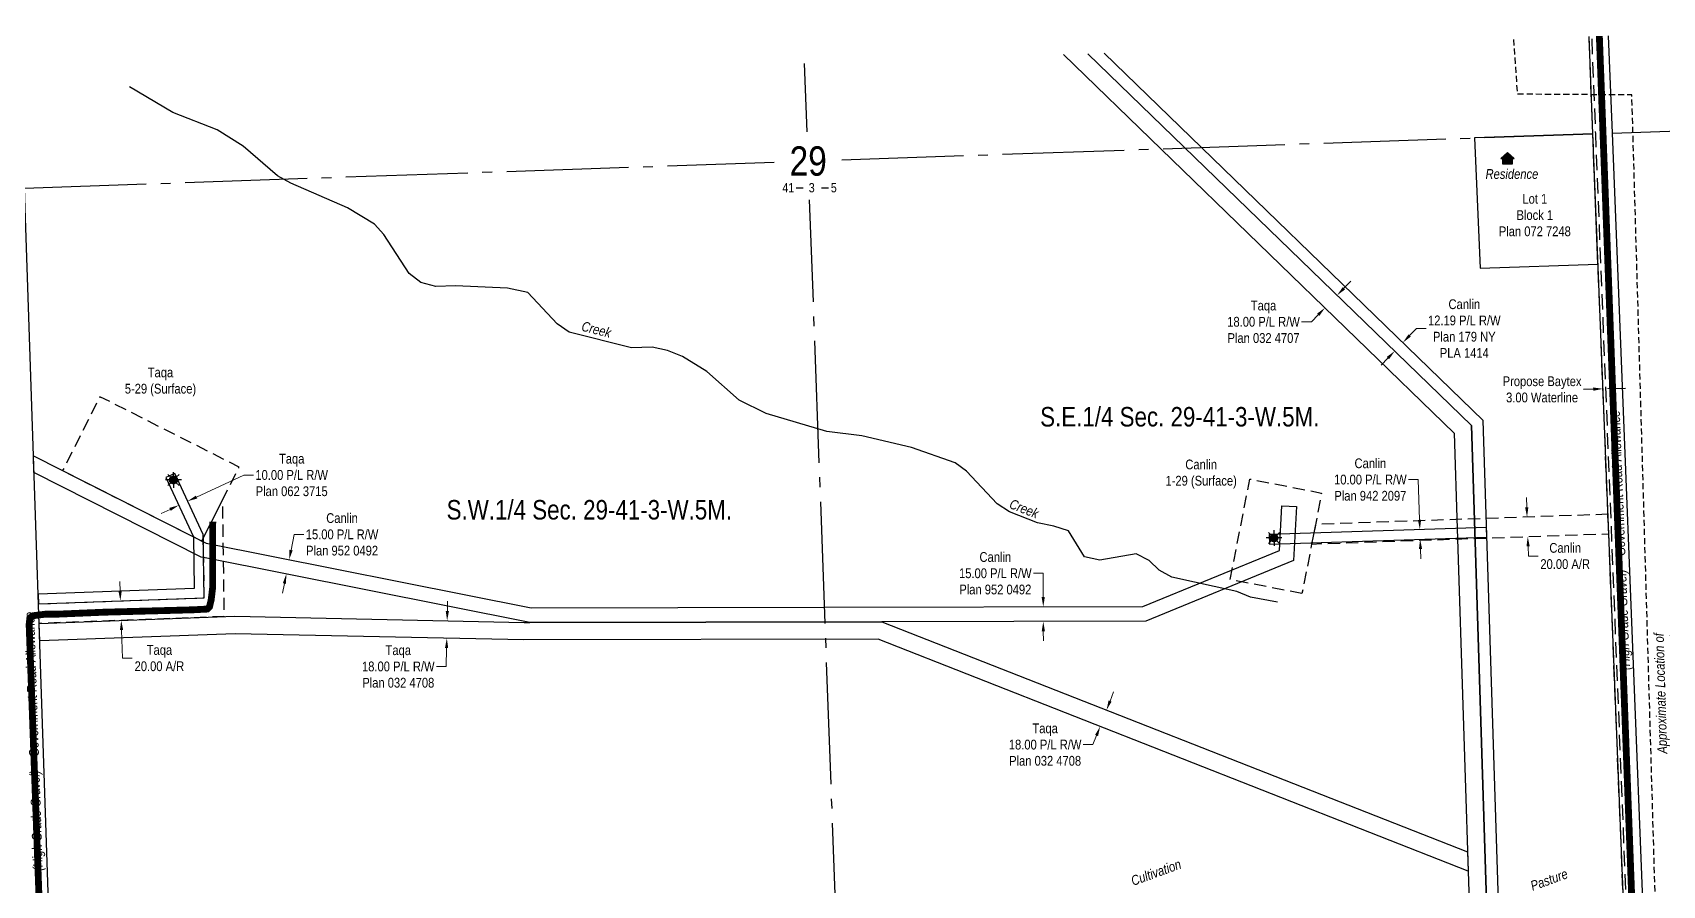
# Model space of a CAD drawing. Extents: x 670596 to 678189, y 5824540 to 5827409.
# Drawn here: x 675621 to 677293, y 5825724 to 5826599 of the extents above; entities that cross this region are included whole.
import ezdxf
from ezdxf.enums import TextEntityAlignment as Align

# ---------------------------------------------------------------- set-up
doc = ezdxf.new("R2010")
doc.units = 0
doc.header["$LTSCALE"] = 5
doc.header["$PDMODE"] = 35
doc.header["$PDSIZE"] = 5
for name, pattern in [('foc-ACCESSROAD', [3.75, 2.5, -1.25]), ('foc-QUARTERLINE', [33, 25, -3, 2, -3]), ('HIDDEN2', [4.7625, 3.175, -1.5875]), ('UG_PIPE', [1.875, 1.25, -0.625])]:
    doc.linetypes.add(name, pattern=pattern)
doc.layers.get('Defpoints').update_dxf_attribs({"color": 9})
for name, color, linetype in [('10', 1, 'Continuous'), ('9', 3, 'Continuous'), ('AS-PIPE-UG', 44, 'UG_PIPE'), ('AS-RESIDENCE', 14, 'Continuous'), ('AS-ROADS', 254, 'Continuous'), ('C-SYMBOL', 7, 'Continuous'), ('F-AR', 190, 'foc-ACCESSROAD'), ('F-RW', 190, 'Continuous'), ('F-WS-S', 8, 'Continuous'), ('L-QSEC', 8, 'foc-QUARTERLINE'), ('L-ROAD-T', 7, 'Continuous'), ('L-SEC', 7, 'Continuous'), ('L-SECLBL', 7, 'Continuous'), ('L-TITLEDB', 4, 'Continuous'), ('L-TITLEDB-T', 4, 'Continuous'), ('T-EXISTING RTF', 220, 'HIDDEN2'), ('T-EXISTING RTF-T', 220, 'Continuous'), ('T-WATER', 160, 'Continuous'), ('T-WATER-T', 170, 'Continuous')]:
    doc.layers.add(name, color=color, linetype=linetype)
for name, color, linetype, lineweight in [('F-AR-T', 190, 'Continuous', 9), ('F-RW-T', 190, 'Continuous', 9), ('F-WS-T', 190, 'Continuous', 9), ('T-TEXT', 48, 'Continuous', 18)]:
    doc.layers.add(name, color=color, linetype=linetype, lineweight=lineweight)
doc.styles.add('175L', font='ARIALN.TTF', dxfattribs={"height": 20})
doc.styles.add('80CG', font='ARIALN.TTF', dxfattribs={"height": 10})
doc.styles.add('80L', font='ARIALN.TTF', dxfattribs={"height": 10})
doc.styles.add('80LS', font='ARIALNI.TTF', dxfattribs={"height": 10})
doc.styles.add('foc-LtypeFont', font='ARIALN.TTF', dxfattribs={"height": 7.35})
doc.styles.add('SIMPLEX', font='ARIALN.TTF')
doc.linetypes.add('foc-TOPO-flowdirection-NOLINE', pattern='A,0,[">",foc-LtypeFont,S=0.3,R=0,X=0,Y=-0.945],-20,[">",foc-LtypeFont,S=0.3,R=0,X=0,Y=-0.945],0', length=20)
doc.dimstyles.new('Compass 5 000', dxfattribs={"dimscale": 5, "dimtxt": 9, "dimasz": 2, "dimexe": 0.2, "dimexo": 0.0625, "dimgap": 0.5, "dimtad": 0, "dimtih": 1, "dimtoh": 1, "dimzin": 0, "dimdsep": 46, "dimtxsty": '80CG', "dimcen": 0.1, "dimse1": 1, "dimse2": 1, "dimclrd": 256, "dimclrt": 256, "dimaunit": 1, "dimadec": 4, "dimazin": 0, "dimtfac": 0.06, "dimtofl": 0, "dimtmove": 0, "dimatfit": 1, "dimfxl": 0.2, "dimtolj": 1, "dimtzin": 0, "dimlwd": -1, "dimarcsym": 0})

# ---------------------------------------------------------------- blocks, each defined once
blk = doc.blocks.new('L-SECLBL')
at = {"layer": '9', "color": 7}
for p, q in [((-5.1, -27.8), (-12.3, -27.8)), ((20.7, -27.8), (13.5, -27.8))]:
    blk.add_line(p, q, dxfattribs=at)
at = {"layer": '10', "color": 2, "style": 'SIMPLEX'}
blk.add_attdef('SEC', text='', height=30, dxfattribs=at).set_placement((0, 0), align=Align.MIDDLE)
at = {"layer": '10', "color": 5, "style": '80L'}
blk.add_attdef('TWP', text='', height=9.5, dxfattribs=at).set_placement((-14.4, -27.4), align=Align.MIDDLE_RIGHT)
blk.add_attdef('RGE', text='', height=9.5, dxfattribs=at).set_placement((3.6, -27.4), align=Align.MIDDLE_CENTER)
blk.add_attdef('MER', text='', height=9.5, dxfattribs=at).set_placement((23.2, -27.4), align=Align.MIDDLE_LEFT)
blk = doc.blocks.new('*D47')
at = {"layer": 'Defpoints', "color": 0, "transparency": 16777216}
for p in [(675870.7, 5826061), (675883.9, 5826058.4), (675867.7, 5826046.3)]:
    blk.add_point(p, dxfattribs=at)
at = {"layer": 'F-RW-T', "transparency": 16777216}
for p, q in [((675885.9, 5826068.2), (675889.1, 5826084.3)), ((675889.1, 5826084.3), (675899.1, 5826084.3)), ((675879.1, 5826033.9), (675877.1, 5826024))]:
    blk.add_line(p, q, dxfattribs=at)
for points in [[(675884.2, 5826068.5), (675887.5, 5826067.8), (675883.9, 5826058.4)], [(675877.4, 5826034.2), (675880.7, 5826033.5), (675881, 5826043.7)]]:
    blk.add_solid(points, dxfattribs=at)
at = {"layer": 'F-RW-T', "transparency": 16777216, "insert": (675938.2, 5826084.3), "char_height": 10, "attachment_point": 5, "style": '80CG'}
blk.add_mtext('\\A1;Canlin\\P15.00 P/L R/W\\PPlan 952 0492', dxfattribs=at)
blk = doc.blocks.new('*D48')
at = {"layer": 'Defpoints', "color": 0, "transparency": 16777216}
for p in [(676650.8, 5826010), (676657.7, 5826010), (676650.8, 5825995)]:
    blk.add_point(p, dxfattribs=at)
at = {"layer": 'F-RW-T', "transparency": 16777216}
for p, q in [((676657.6, 5826044.4), (676647.6, 5826044.4)), ((676657.7, 5826020), (676657.6, 5826044.4)), ((676657.7, 5825985), (676657.8, 5825975))]:
    blk.add_line(p, q, dxfattribs=at)
for points in [[(676659.3, 5826020.1), (676656, 5826020), (676657.7, 5826010)], [(676659.4, 5825985), (676656.1, 5825985), (676657.7, 5825995)]]:
    blk.add_solid(points, dxfattribs=at)
at = {"layer": 'F-RW-T', "transparency": 16777216, "insert": (676608.5, 5826044.4), "char_height": 10, "attachment_point": 5, "style": '80CG'}
blk.add_mtext('\\A1;Canlin\\P15.00 P/L R/W\\PPlan 952 0492', dxfattribs=at)
blk = doc.blocks.new('*D50')
at = {"layer": 'Defpoints', "color": 0, "transparency": 16777216}
for p in [(675777.1, 5826124.2), (675768.1, 5826120), (675779.8, 5826118.4)]:
    blk.add_point(p, dxfattribs=at)
at = {"layer": 'F-RW-T', "transparency": 16777216}
for p, q in [((675788.9, 5826122.6), (675837.4, 5826145.2)), ((675837.4, 5826145.2), (675847.4, 5826145.2)), ((675761.7, 5826110), (675752.6, 5826105.8))]:
    blk.add_line(p, q, dxfattribs=at)
for points in [[(675788.2, 5826124.1), (675789.6, 5826121.1), (675779.8, 5826118.4)], [(675761, 5826111.5), (675762.4, 5826108.5), (675770.7, 5826114.2)]]:
    blk.add_solid(points, dxfattribs=at)
at = {"layer": 'F-RW-T', "transparency": 16777216, "insert": (675886.5, 5826145.2), "char_height": 10, "attachment_point": 5, "style": '80CG'}
blk.add_mtext('\\A1;Taqa\\P10.00 P/L R/W\\PPlan 062 3715', dxfattribs=at)
blk = doc.blocks.new('*D53')
at = {"layer": 'Defpoints', "color": 0, "transparency": 16777216}
for p in [(676052.1, 5825995.7), (676045.7, 5825977.8), (676051.7, 5825977.7)]:
    blk.add_point(p, dxfattribs=at)
at = {"layer": 'F-RW-T', "transparency": 16777216}
for p, q in [((676046.3, 5826005.8), (676046.5, 5826015.8)), ((676045.4, 5825967.8), (676045, 5825948.8)), ((676045, 5825948.8), (676035, 5825948.8))]:
    blk.add_line(p, q, dxfattribs=at)
for points in [[(676044.6, 5826005.8), (676047.9, 5826005.7), (676046, 5825995.8)], [(676043.8, 5825967.8), (676047.1, 5825967.8), (676045.7, 5825977.8)]]:
    blk.add_solid(points, dxfattribs=at)
at = {"layer": 'F-RW-T', "transparency": 16777216, "insert": (675995.9, 5825948.8), "char_height": 10, "attachment_point": 5, "style": '80CG'}
blk.add_mtext('\\A1;Taqa\\P18.00 P/L R/W\\PPlan 032 4708', dxfattribs=at)
blk = doc.blocks.new('*D54')
at = {"layer": 'Defpoints', "color": 0, "transparency": 16777216}
for p in [(676716, 5825887.3), (676735.2, 5825899.1), (676728.6, 5825882.4)]:
    blk.add_point(p, dxfattribs=at)
at = {"layer": 'F-RW-T', "transparency": 16777216}
for p, q in [((676726.2, 5825913.4), (676729.9, 5825922.7)), ((676712.4, 5825878), (676708.7, 5825868.7)), ((676708.7, 5825868.7), (676698.7, 5825868.7))]:
    blk.add_line(p, q, dxfattribs=at)
for points in [[(676724.7, 5825914), (676727.8, 5825912.8), (676722.6, 5825904.1)], [(676710.8, 5825878.6), (676713.9, 5825877.4), (676716, 5825887.3)]]:
    blk.add_solid(points, dxfattribs=at)
at = {"layer": 'F-RW-T', "transparency": 16777216, "insert": (676659.6, 5825868.7), "char_height": 10, "attachment_point": 5, "style": '80CG'}
blk.add_mtext('\\A1;Taqa\\P18.00 P/L R/W\\PPlan 032 4708', dxfattribs=at)
blk = doc.blocks.new('*D55')
at = {"layer": 'Defpoints', "color": 0, "transparency": 16777216}
for p in [(676966.3, 5826322.6), (676946.7, 5826316.7), (676953.9, 5826309.8)]:
    blk.add_point(p, dxfattribs=at)
at = {"layer": 'F-RW-T', "transparency": 16777216}
for p, q in [((676966.1, 5826336.7), (676973.1, 5826343.9)), ((676939.8, 5826309.5), (676932.8, 5826302.3)), ((676932.8, 5826302.3), (676922.8, 5826302.3))]:
    blk.add_line(p, q, dxfattribs=at)
for points in [[(676964.9, 5826337.9), (676967.3, 5826335.5), (676959.2, 5826329.5)], [(676938.6, 5826310.7), (676941, 5826308.4), (676946.7, 5826316.7)]]:
    blk.add_solid(points, dxfattribs=at)
at = {"layer": 'F-RW-T', "transparency": 16777216, "insert": (676883.7, 5826302.3), "char_height": 10, "attachment_point": 5, "style": '80CG'}
blk.add_mtext('\\A1;Taqa\\P18.00 P/L R/W\\PPlan 032 4707', dxfattribs=at)
blk = doc.blocks.new('*D56')
at = {"layer": 'Defpoints', "color": 0, "transparency": 16777216}
for p in [(677017.2, 5826273.4), (677025.6, 5826282.1), (677026.7, 5826281)]:
    blk.add_point(p, dxfattribs=at)
at = {"layer": 'F-RW-T', "transparency": 16777216}
for p, q in [((677033.6, 5826288.2), (677040.6, 5826295.4)), ((677040.6, 5826295.4), (677050.6, 5826295.4)), ((677011.3, 5826265.2), (677004.4, 5826258))]:
    blk.add_line(p, q, dxfattribs=at)
for points in [[(677032.4, 5826289.4), (677034.8, 5826287.1), (677026.7, 5826281)], [(677010.1, 5826266.3), (677012.5, 5826264), (677018.3, 5826272.3)]]:
    blk.add_solid(points, dxfattribs=at)
at = {"layer": 'F-RW-T', "transparency": 16777216, "insert": (677089.7, 5826295.4), "char_height": 10, "attachment_point": 5, "style": '80CG'}
blk.add_mtext('\\A1;Canlin\\P12.19 P/L R/W\\PPlan 179 NY\\PPLA 1414', dxfattribs=at)
blk = doc.blocks.new('*D57')
at = {"layer": 'Defpoints', "color": 0, "transparency": 16777216}
for p in [(677011.1, 5826088.2), (677044.1, 5826089.2), (677011.4, 5826078.2)]:
    blk.add_point(p, dxfattribs=at)
at = {"layer": 'F-RW-T', "transparency": 16777216}
for p, q in [((677042.4, 5826140.5), (677032.4, 5826140.5)), ((677043.8, 5826099.2), (677042.4, 5826140.5)), ((677044.7, 5826069.3), (677045.1, 5826059.3))]:
    blk.add_line(p, q, dxfattribs=at)
for points in [[(677045.4, 5826099.3), (677042.1, 5826099.2), (677044.1, 5826089.2)], [(677046.4, 5826069.3), (677043.1, 5826069.2), (677044.4, 5826079.3)]]:
    blk.add_solid(points, dxfattribs=at)
at = {"layer": 'F-RW-T', "transparency": 16777216, "insert": (676993.3, 5826140.5), "char_height": 10, "attachment_point": 5, "style": '80CG'}
blk.add_mtext('\\A1;Canlin\\P10.00 P/L R/W\\PPlan 942 2097', dxfattribs=at)
blk = doc.blocks.new('GAS')
h = blk.add_hatch(color=255)
h.dxf.hatch_style = 1
edge = h.paths.add_edge_path()
edge.add_arc((0, 0), 0.9, 0, 360)
for p, q in [((-0.81, 0), (-1.62, 0)), ((-0.57, 0.57), (-1.14, 1.14)), ((0, 0.81), (0, 1.62)), ((0.57, 0.57), (1.14, 1.14)), ((1.62, 0), (0.81, 0)), ((-0.57, -0.57), (-1.14, -1.14)), ((0, -0.81), (0, -1.62)), ((1.14, -1.14), (0.57, -0.57))]:
    blk.add_line(p, q)
blk.add_circle((0, 0), 0.8)
blk = doc.blocks.new('*D84')
at = {"layer": 'Defpoints', "color": 0, "transparency": 16777216}
for p in [(675715.1, 5826016.3), (675711.6, 5825996.1), (675715.8, 5825996.3)]:
    blk.add_point(p, dxfattribs=at)
at = {"layer": 'F-AR-T', "transparency": 16777216}
for p, q in [((675710.5, 5826026.1), (675710.1, 5826036.1)), ((675712, 5825986.1), (675713, 5825957.4)), ((675713, 5825957.4), (675723, 5825957.4))]:
    blk.add_line(p, q, dxfattribs=at)
for points in [[(675712.1, 5826026.2), (675708.8, 5826026), (675710.8, 5826016.1)], [(675713.6, 5825986.2), (675710.3, 5825986.1), (675711.6, 5825996.1)]]:
    blk.add_solid(points, dxfattribs=at)
at = {"layer": 'F-AR-T', "transparency": 16777216, "insert": (675750.8, 5825957.4), "char_height": 10, "attachment_point": 5, "style": '80CG'}
blk.add_mtext('\\A1;Taqa\\P20.00 A/R', dxfattribs=at)
blk = doc.blocks.new('*D86')
at = {"layer": 'Defpoints', "color": 0, "transparency": 16777216}
for p in [(677154.5, 5826102.1), (677154.8, 5826082.1), (677155.2, 5826082.1)]:
    blk.add_point(p, dxfattribs=at)
at = {"layer": 'F-AR-T', "transparency": 16777216}
for p, q in [((677153.8, 5826112.1), (677153.4, 5826122.1)), ((677155.1, 5826072.1), (677155.5, 5826062.1)), ((677155.5, 5826062.1), (677165.5, 5826062.1))]:
    blk.add_line(p, q, dxfattribs=at)
for points in [[(677155.4, 5826112.1), (677152.1, 5826112), (677154.1, 5826102.1)], [(677156.8, 5826072.1), (677153.5, 5826072), (677154.8, 5826082.1)]]:
    blk.add_solid(points, dxfattribs=at)
at = {"layer": 'F-AR-T', "transparency": 16777216, "insert": (677193.2, 5826062.1), "char_height": 10, "attachment_point": 5, "style": '80CG'}
blk.add_mtext('\\A1;Canlin\\P20.00 A/R', dxfattribs=at)
blk = doc.blocks.new('res_occ')
for points in [[(0.1, 0.89), (-1.26, -0.37), (1.46, -0.37)], [(-0.9, -1.43), (1.1, -1.43), (1.1, -0.37), (-0.9, -0.37)]]:
    blk.add_hatch(color=14).paths.add_polyline_path(points)
at = {"color": 14}
for points in [[(0.1, 0.89), (-1.26, -0.37), (1.46, -0.37)], [(-0.9, -1.43), (1.1, -1.43), (1.1, -0.37), (-0.9, -0.37)]]:
    blk.add_lwpolyline(points, close=True, dxfattribs=at)
blk = doc.blocks.new('*D111')
at = {"layer": 'Defpoints', "color": 0, "transparency": 16777216}
for p in [(677232, 5826233.6), (677232.9, 5826208), (677235.9, 5826208.1)]:
    blk.add_point(p, dxfattribs=at)
at = {"layer": 'T-EXISTING RTF-T', "transparency": 16777216}
for p, q in [((677222, 5826233.3), (677212, 5826233)), ((677245, 5826234.1), (677255, 5826234.4))]:
    blk.add_line(p, q, dxfattribs=at)
for points in [[(677221.9, 5826235), (677222, 5826231.6), (677232, 5826233.6)], [(677244.9, 5826235.8), (677245, 5826232.4), (677235, 5826233.8)]]:
    blk.add_solid(points, dxfattribs=at)
at = {"layer": 'T-EXISTING RTF-T', "transparency": 16777216, "insert": (677169.5, 5826233), "char_height": 10, "attachment_point": 5, "style": '80CG'}
blk.add_mtext('\\A1;Propose Baytex\\P3.00 Waterline', dxfattribs=at)

msp = doc.modelspace()

# ---------------------------------------------------------------- linework, layer by layer
at = {"layer": 'AS-PIPE-UG', "flags": 128}
msp.add_lwpolyline([(677287.279, 5825652.631), (677261.607, 5826535.001), (677144.433, 5826535.774), (677140.374, 5826592.394)], dxfattribs=at)
at = {"layer": 'AS-ROADS', "const_width": 7, "flags": 128}
for points in [[(677297.013, 5824767.233), (677228.261, 5826595.433)], [(675634.412, 5825514.415), (675617.122, 5825992.032), (675617.879, 5825998.647), (675621.094, 5826000.916), (675633.388, 5826002.428), (675644.358, 5826002.428), (675693.532, 5826004.507), (675785.365, 5826006.975), (675799.928, 5826007.731), (675802.198, 5826009.999), (675803.9, 5826017.182), (675805.413, 5826029.657), (675805.533, 5826097.316)]]:
    msp.add_lwpolyline(points, dxfattribs=at)
at = {"layer": 'F-AR', "flags": 128}
for points in [[(675651.449, 5826149.678), (675794.257, 5826077.527), (675832.588, 5826153.394), (675689.779, 5826225.545)], [(676923.147, 5826023.676), (676849.532, 5826038.026), (676869.622, 5826141.086), (676943.236, 5826126.736), (676933.044, 5826074.45)], [(675626.676, 5826012.969), (675796.786, 5826019.308), (675795.937, 5826080.85), (675815.407, 5826119.388), (675817.053, 5826000.049), (675627.344, 5825992.98)], [(677237.095, 5826104.918), (676936.971, 5826094.597), (676933.044, 5826074.45), (677237.891, 5826084.934)]]:
    msp.add_lwpolyline(points, close=True, dxfattribs=at)
at = {"layer": 'F-RW', "flags": 128}
for points in [[(676678.399, 5826576.416), (677079.368, 5826188.115), (677082.438, 5826090.483), (677095.256, 5825685.494), (677113.238, 5825686.121), (677097.105, 5826195.973), (676703.303, 5826577.277)], [(676703.303, 5826577.277), (677097.105, 5826195.973), (677113.238, 5825686.121), (677125.428, 5825686.666), (677109.195, 5826201.201), (676720.236, 5826577.863)]]:
    msp.add_lwpolyline(points, dxfattribs=at)
for points in [[(676902.518, 5826113.529), (676917.438, 5826112.891), (676914.516, 5826057.374), (676762.846, 5825995.268), (676492.014, 5825994.628), (676130.872, 5825994.096), (675796.13, 5826060.497), (675793.672, 5826060.956), (675622.085, 5826147.671), (675621.51, 5826164.778), (675785.82, 5826081.764), (675798.616, 5826075.271), (676132.341, 5826009.108), (676433.339, 5826009.516), (676759.913, 5826010.292), (676900.062, 5826067.639)], [(675626.318, 5826022.944), (675626.655, 5826012.953), (675796.726, 5826019.333), (675795.789, 5826084.039), (675766.554, 5826146.936), (675757.487, 5826142.721), (675785.82, 5826081.764), (675786.587, 5826028.955)], [(676889.353, 5826084.279), (676889.662, 5826074.305), (677112.924, 5826081.423), (677112.608, 5826091.428)], [(677093.558, 5825739.045), (676488.271, 5825976.772), (676124.753, 5825976.09), (675828.389, 5825982.463), (675627.938, 5825974.992), (675627.335, 5825992.98), (675828.238, 5826000.466), (676124.912, 5825994.091), (676130.872, 5825994.096), (676492.014, 5825994.628), (677092.938, 5825758.618)]]:
    msp.add_lwpolyline(points, close=True, dxfattribs=at)
at = {"layer": 'L-QSEC', "flags": 128}
for points in [[(676415.403, 5826497.262), (676412.83, 5826567.231)], [(676450.953, 5826468.47), (677221.553, 5826495.105)], [(677241.66, 5826495.837), (677341.594, 5826499.474)], [(675612.411, 5826439.487), (676381.712, 5826466.077)], [(676446.075, 5825663.182), (676417.975, 5826427.31)]]:
    msp.add_lwpolyline(points, dxfattribs=at)
at = {"layer": 'L-SEC', "flags": 128}
for points in [[(677221.553, 5826495.105), (677217.684, 5826595.032)], [(677241.658, 5826495.884), (677237.793, 5826595.727)], [(677253.583, 5825690.972), (677221.553, 5826495.105)], [(677273.69, 5825691.705), (677241.657, 5826495.906)], [(675639.277, 5825636.191), (675612.412, 5826439.464)]]:
    msp.add_lwpolyline(points, dxfattribs=at)
at = {"layer": 'L-TITLEDB', "flags": 128}
msp.add_lwpolyline([(677100.153, 5826490.914), (677105.976, 5826357.289), (677226.876, 5826361.46), (677221.553, 5826495.105)], close=True, dxfattribs=at)
at = {"layer": 'T-EXISTING RTF', "flags": 128}
for points in [[(677285.801, 5824766.862), (677282.324, 5824866.734), (677256.254, 5825617.041), (677273.365, 5825617.609), (677271.551, 5825669.829), (677253.47, 5825693.81), (677221.553, 5826495.105), (677217.684, 5826595.032)], [(677288.8, 5824766.961), (677285.323, 5824866.839), (677259.357, 5825614.143), (677276.468, 5825614.71), (677274.516, 5825670.879), (677256.431, 5825694.867), (677224.551, 5826495.221), (677220.683, 5826595.136)]]:
    msp.add_lwpolyline(points, dxfattribs=at)
at = {"layer": 'T-WATER', "flags": 128}
msp.add_lwpolyline([(676898.056, 5826014.755), (676870.397, 5826019.951), (676856.136, 5826025.806), (676789.723, 5826040.431), (676776.534, 5826047.555), (676766.486, 5826057.634), (676753.073, 5826064.445), (676715.863, 5826057.755), (676699.87, 5826061.281), (676683.439, 5826087.801), (676668.504, 5826092.833), (676651.868, 5826096.02), (676623.127, 5826107.359), (676610.22, 5826115.828), (676578.928, 5826149.191), (676567.343, 5826157.733), (676522.323, 5826173.365), (676471.664, 5826185.476), (676435.552, 5826189.938), (676373.252, 5826208.418), (676345.594, 5826221.867), (676312.424, 5826251.266), (676287.479, 5826266.744), (676272.176, 5826272.901), (676256.248, 5826276.369), (676235.205, 5826275.565), (676171.11, 5826291.771), (676158.86, 5826300.335), (676128.904, 5826332.514), (676107.913, 5826337.012), (676054.635, 5826339.269), (676034.484, 5826338.696), (676019.003, 5826342.734), (676007.209, 5826351.746), (675981.007, 5826391.855), (675971.404, 5826402.564), (675943.74, 5826419.208), (675885.746, 5826444.447), (675871.991, 5826451.959), (675836.707, 5826482.5), (675809.936, 5826499.317), (675764.5, 5826516.913), (675720.232, 5826543.276)], dxfattribs=at)
at = {"layer": 'T-WATER', "linetype": 'foc-TOPO-flowdirection-NOLINE', "flags": 128}
msp.add_lwpolyline([(676898.056, 5826014.755), (676870.397, 5826019.951), (676856.136, 5826025.806), (676789.723, 5826040.431), (676776.534, 5826047.555), (676766.486, 5826057.634), (676753.073, 5826064.445), (676715.863, 5826057.755), (676699.87, 5826061.281), (676683.439, 5826087.801), (676668.504, 5826092.833), (676651.868, 5826096.02), (676623.127, 5826107.359), (676610.22, 5826115.828), (676578.928, 5826149.191), (676567.343, 5826157.733), (676522.323, 5826173.365), (676471.664, 5826185.476), (676435.552, 5826189.938), (676373.252, 5826208.418), (676345.594, 5826221.867), (676312.424, 5826251.266), (676287.479, 5826266.744), (676272.176, 5826272.901), (676256.248, 5826276.369), (676235.205, 5826275.565), (676171.11, 5826291.771), (676158.86, 5826300.335), (676128.904, 5826332.514), (676107.913, 5826337.012), (676054.635, 5826339.269), (676034.484, 5826338.696), (676019.003, 5826342.734), (676007.209, 5826351.746), (675981.007, 5826391.855), (675971.404, 5826402.564), (675943.74, 5826419.208), (675885.746, 5826444.447), (675871.991, 5826451.959), (675836.707, 5826482.5), (675809.936, 5826499.317), (675764.5, 5826516.913), (675720.232, 5826543.276)], dxfattribs=at)

# ---------------------------------------------------------------- block references
at = {"layer": 'AS-RESIDENCE', "color": 5, "xscale": 5, "yscale": 5, "zscale": 5}
msp.add_blockref('res_occ', (677133.51, 5826471.648), dxfattribs=at)
at = {"layer": 'F-WS-S', "color": 5, "xscale": 5, "yscale": 5, "zscale": 5}
for p in [(675765.22, 5826140.104), (676894.485, 5826080.622)]:
    msp.add_blockref('GAS', p, dxfattribs=at)
at = {"layer": 'L-SECLBL', "color": 3}
msp.add_blockref('L-SECLBL', (676416.505, 5826467.28), dxfattribs=at).add_auto_attribs({'SEC': '29', 'TWP': '41', 'RGE': '3', 'MER': '5'})

# ---------------------------------------------------------------- texts
at = {"layer": 'AS-PIPE-UG', "insert": (677300.909, 5825921.515), "char_height": 10.00047, "attachment_point": 5, "rotation": 91.666508, "style": '80CG'}
msp.add_mtext('\\A1;{\\fArial Narrow|b0|i1|c0|p34;Approximate Location of\\PG.L.D.C. Gas Coop. Ltd.}', dxfattribs=at)
at = {"layer": 'AS-RESIDENCE', "insert": (677138.564, 5826453.87), "char_height": 10, "width": 53.94038, "attachment_point": 5, "style": '80CG'}
msp.add_mtext('\\A1;{\\fArial Narrow|b0|i1|c0|p34;Residence}', dxfattribs=at)
at = {"layer": 'C-SYMBOL', "color": 3, "style": '175L'}
for s, p in [('S.E.1/4 Sec. 29-41-3-W.5M.', (676797.762, 5826188.976)), ('S.W.1/4 Sec. 29-41-3-W.5M.', (676191.911, 5826093.568))]:
    msp.add_text(s, height=20, dxfattribs=at).set_placement(p, align=Align.BOTTOM_CENTER)
at = {"layer": 'F-WS-T', "char_height": 10, "width": 72.62387, "attachment_point": 5, "style": '80CG'}
for s, insert in [('\\A1;Taqa\\P5-29 (Surface)', (675751.885, 5826240.596)), ('\\A1;Canlin\\P1-29 (Surface)', (676819.687, 5826146.192))]:
    msp.add_mtext(s, dxfattribs=dict(at, insert=insert))
at = {"layer": 'L-ROAD-T', "style": '80L'}
for rotation, p in [(92.280987, (677247.135, 5826136.513)), (91.915523, (675619.74, 5825930.629))]:
    msp.add_text('Government Road Allowance', height=10, rotation=rotation, dxfattribs=at).set_placement(p, align=Align.MIDDLE_CENTER)
at = {"layer": 'L-TITLEDB-T', "insert": (677162.051, 5826411.752), "char_height": 10, "width": 73.47653, "attachment_point": 5, "style": '80CG'}
msp.add_mtext('\\A1;Lot 1\\PBlock 1\\PPlan 072 7248', dxfattribs=at)
at = {"layer": 'T-TEXT', "style": '80LS'}
for s, rotation, p in [('(High Grade Gravel)', 92.280987, (677252.707, 5825996.624)), ('(High Grade Gravel)', 91.915523, (675624.42, 5825790.708)), ('Cultivation', 20, (676773.395, 5825737.622)), ('Pasture', 20, (677176.662, 5825730.11))]:
    msp.add_text(s, height=10, rotation=rotation, dxfattribs=at).set_placement(p, align=Align.MIDDLE_CENTER)
at = {"layer": 'T-WATER-T', "char_height": 10, "width": 31.25962, "attachment_point": 5, "style": '80CG'}
for insert, rotation in [((676199.17, 5826294.434), 345.810099), ((676638.02, 5826110.651), 338.469319)]:
    msp.add_mtext('\\A1;{\\fArial Narrow|b0|i1|c0|p34;Creek}', dxfattribs=dict(at, insert=insert, rotation=rotation))

# ---------------------------------------------------------------- dimensions: what is measured, and where the dimension line sits
at = {"layer": 'F-AR-T', "color": 5}
for base, p1, p2, angle, text, picture, middle in [((677154.803, 5826082.076), (677154.507, 5826102.078), (677155.194, 5826082.09), 271.969627, 'Canlin\\P20.00 A/R', '*D86', (677193.226, 5826062.088)), ((675711.589, 5825996.119), (675715.086, 5826016.263), (675715.831, 5825996.278), 272.133955, 'Taqa\\P20.00 A/R', '*D84', (675750.766, 5825957.425))]:
    dim = msp.add_linear_dim(base=base, p1=p1, p2=p2, angle=angle, text=text, dimstyle='Compass 5 000', dxfattribs=at)
    dim.commit()
    dim.dimension.update_dxf_attribs({"geometry": picture, "text_midpoint": middle, "dimtype": 161})
at = {"layer": 'F-RW-T'}
for p1, p2, distance, text, picture, middle in [((676966.336, 5826322.591), (676953.891, 5826309.754), -9.966, 'Taqa\\P18.00 P/L R/W\\PPlan 032 4707', '*D55', (676883.729, 5826302.33)), ((677017.203, 5826273.39), (677025.617, 5826282.084), -1.496, 'Canlin\\P12.19 P/L R/W\\PPlan 179 NY\\PPLA 1414', '*D56', (677089.687, 5826295.416)), ((676735.187, 5825899.123), (676728.61, 5825882.379), -13.541, 'Taqa\\P18.00 P/L R/W\\PPlan 032 4708', '*D54', (676659.609, 5825868.713))]:
    dim = msp.add_aligned_dim(p1=p1, p2=p2, distance=distance, text=text, dimstyle='Compass 5 000', dxfattribs=at)
    dim.commit()
    dim.dimension.update_dxf_attribs({"geometry": picture, "text_midpoint": middle})
for base, p1, p2, angle, text, picture, middle in [((675779.816, 5826118.404), (675768.071, 5826119.951), (675777.138, 5826124.166), 24.92936, 'Taqa\\P10.00 P/L R/W\\PPlan 062 3715', '*D50', (675886.479, 5826145.166)), ((677044.085, 5826089.239), (677011.403, 5826078.186), (677011.08, 5826088.169), 91.857529, 'Canlin\\P10.00 P/L R/W\\PPlan 942 2097', '*D57', (676993.335, 5826140.533)), ((675883.929, 5826058.357), (675867.747, 5826046.291), (675870.66, 5826060.988), 78.786178, 'Canlin\\P15.00 P/L R/W\\PPlan 952 0492', '*D47', (675938.167, 5826084.339)), ((676657.687, 5826010.049), (676650.806, 5825995.003), (676650.77, 5826010.033), 90.136145, 'Canlin\\P15.00 P/L R/W\\PPlan 952 0492', '*D48', (676608.52, 5826044.406)), ((676045.655, 5825977.791), (676052.127, 5825995.655), (676051.74, 5825977.66), 268.768104, 'Taqa\\P18.00 P/L R/W\\PPlan 032 4708', '*D53', (675995.946, 5825948.828))]:
    dim = msp.add_linear_dim(base=base, p1=p1, p2=p2, angle=angle, text=text, dimstyle='Compass 5 000', dxfattribs=at)
    dim.commit()
    dim.dimension.update_dxf_attribs({"geometry": picture, "text_midpoint": middle, "dimtype": 161})
at = {"layer": 'T-EXISTING RTF-T', "color": 5}
dim = msp.add_linear_dim(base=(677231.968, 5826233.649), p1=(677235.856, 5826208.129), p2=(677232.858, 5826208.025), angle=181.98998, text='Propose Baytex\\P3.00 Waterline', dimstyle='Compass 5 000', dxfattribs=at)
dim.commit()
dim.dimension.update_dxf_attribs({"geometry": '*D111', "text_midpoint": (677169.521, 5826232.954), "dimtype": 161})

doc.saveas('drawing.dxf')
